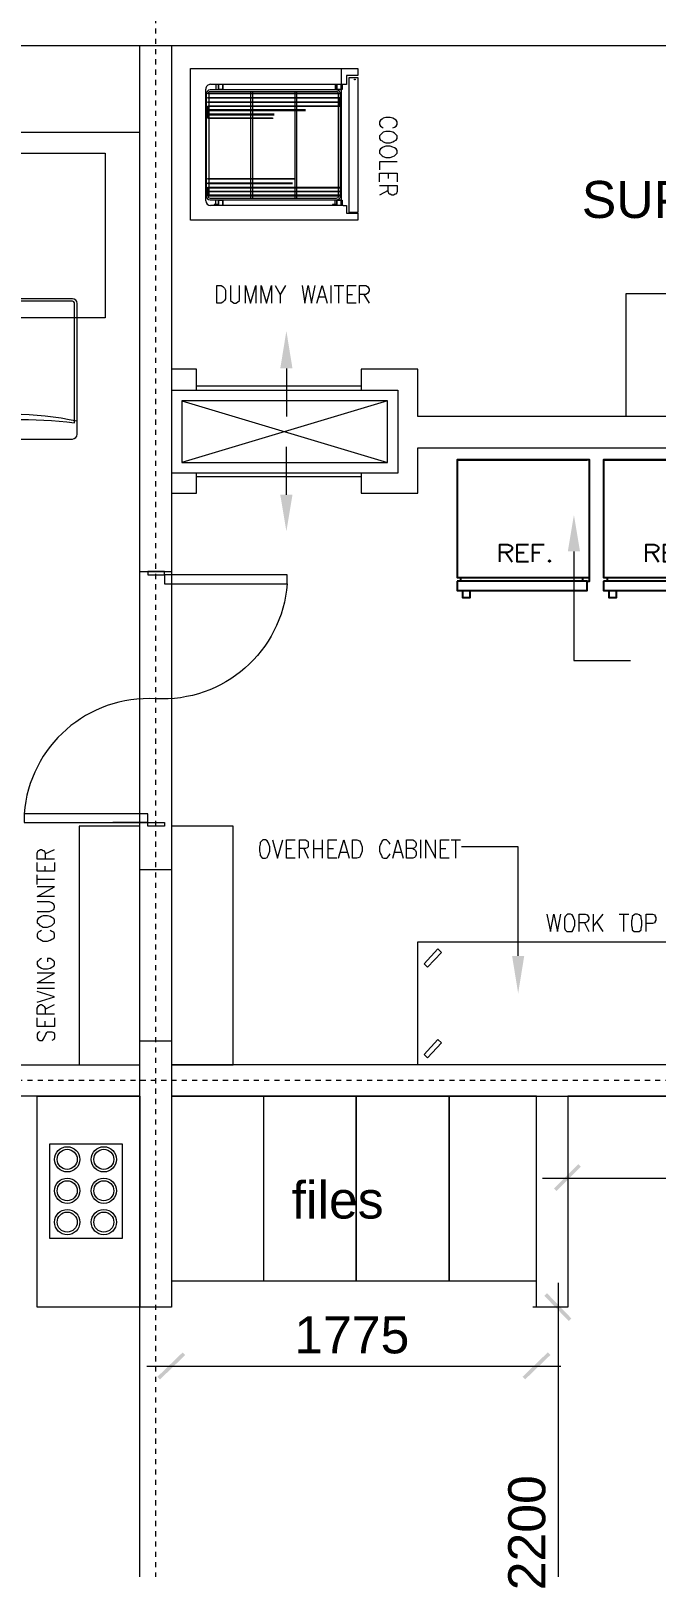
# Model space of a CAD drawing. Header units: feet. Extents: x 24 to 2788, y 15 to 613.
# Drawn here: x 268 to 298.4, y 289.3 to 363.9 of the extents above; entities that cross this region are included whole.
import ezdxf

# ---------------------------------------------------------------- set-up
doc = ezdxf.new("R2010")
doc.units = ezdxf.units.FT
doc.header["$MEASUREMENT"] = 0
doc.linetypes.add('DASHED', pattern=[0.5, 0.25, -0.25])
doc.layers.get('0').update_dxf_attribs({"color": 255, "lineweight": 0})
for name, color, linetype, lineweight in [('Dimmension', 250, 'Continuous', 0), ('Furnatures', 30, 'Continuous', 15), ('Kitchen', 2, 'Continuous', 13), ('Text', 251, 'Continuous', 9)]:
    doc.layers.add(name, color=color, linetype=linetype, lineweight=lineweight)
doc.layers.add('Doors', color=7, linetype='Continuous')
doc.layers.add('Grid', color=1, linetype='Continuous')
doc.styles.add('PDF Arial', font='arial.ttf')

# ---------------------------------------------------------------- blocks, each defined once
blk = doc.blocks.new('Chair4')
at = {"layer": 'Furnatures', "lineweight": 0}
for points in [[(0.6585, -0.3112), (0.0235, -0.3112, -0.408105), (0, -0.2879), (0, 0.2879, -0.414185), (0.0233, 0.3112), (0.6583, 0.3112, -0.414203), (0.6816, 0.2879), (0.6816, -0.2879, -0.414185), (0.6583, -0.3112)], [(0.6585, -0.2985), (0.0766, -0.2983, 0.059211), (0.0789, 0.2985), (0.6583, 0.2985, -0.414258), (0.6689, 0.2879), (0.6689, -0.2879, -0.414258), (0.6583, -0.2985)]]:
    blk.add_lwpolyline(points, format="xyb", dxfattribs=at)
blk.add_arc((-1.3258, 0.0037), 1.4466, 347.42989, 12.27222, dxfattribs=at)
blk = doc.blocks.new('Wing Door')
at = {"layer": 'Doors', "lineweight": 0}
for points in [[(0.0381, 0.6186), (0.0381, 0.6017), (0.0762, 0.6017), (0.1185, 0.6017), (0.1185, 0.6186)], [(0.7155, 0.6017), (0.1185, 0.6017), (0.1185, 0.5594), (0.7155, 0.5594)], [(0.0381, -0.6176), (0.0381, -0.6006), (0.0762, -0.6006), (0.1185, -0.6006), (0.1185, -0.6176)]]:
    blk.add_lwpolyline(points, close=True, dxfattribs=at)
blk.add_lwpolyline([(0.7155, 0.5594, -0.407728), (0.0762, 0.0005, 0.407728), (-0.5631, -0.5583)], format="xyb", dxfattribs=at)
for points in [[(-0.5631, -0.6006), (-0.5631, -0.6006), (-0.5631, -0.6006), (0.0381, -0.6006), (0.0381, -0.5583), (-0.5631, -0.5583), (-0.5631, -0.6006)], [(0.0381, -0.6006), (-0.1312, -0.6006)]]:
    blk.add_lwpolyline(points, dxfattribs=at)
blk = doc.blocks.new('Refregator')
at = {"layer": 'Kitchen', "lineweight": -3}
for points in [[(0.6308, -0.5885), (0.6435, -0.5885), (0.6435, 0), (0, 0), (0.6308, 0), (0, 0), (0, -0.5715), (0.6308, -0.5715), (0.6435, -0.5715)], [(0.2074, -0.4953), (0.2074, -0.4107), (0.2455, -0.4107), (0.2582, -0.4149), (0.2625, -0.4191), (0.2667, -0.4234), (0.2667, -0.4318), (0.2625, -0.4403), (0.2582, -0.4445), (0.2455, -0.4488), (0.2074, -0.4488)], [(0.3472, -0.4953), (0.2921, -0.4953), (0.2921, -0.4107), (0.3472, -0.4107)], [(0.3683, -0.4953), (0.3683, -0.4107), (0.4234, -0.4107)], [(0.2371, -0.4488), (0.2667, -0.4953)], [(0.2921, -0.4488), (0.326, -0.4488)], [(0.3683, -0.4488), (0.4022, -0.4488)], [(0.0169, -0.5715), (0.0169, -0.5885)], [(0.6096, -0.5715), (0.6096, -0.5885)], [(0.0254, -0.635), (0.0254, -0.6689), (0.0635, -0.6689), (0.0635, -0.635)]]:
    blk.add_lwpolyline(points, dxfattribs=at)
for points in [[(0.4488, -0.4869), (0.4445, -0.4911), (0.4488, -0.4953), (0.453, -0.4911)], [(0, -0.5885), (0, -0.635), (0.6308, -0.635), (0.6308, -0.5885)]]:
    blk.add_lwpolyline(points, close=True, dxfattribs=at)
blk = doc.blocks.new('Cooler')
at = {"layer": 'Kitchen', "lineweight": 0}
for points in [[(7.409, 0.72), (7.578, 0.72), (7.578, 0.339), (8.129, 0.339), (8.129, 0), (0, 0), (0, 7.366), (8.129, 7.366), (8.129, 7.028), (7.578, 7.028), (7.578, 6.604), (7.409, 6.604)], [(7.324, 7.366), (7.324, 0.72), (7.324, 0.974), (7.112, 0.974), (7.112, 0.762), (6.901, 0.762), (6.901, 0.72)], [(0.741, 0.953), (0.741, 6.372)], [(0.762, 6.139), (0.762, 1.185)], [(0.889, 6.139), (0.889, 1.185)], [(7.091, 6.329), (0.953, 6.329)], [(7.091, 6.245), (0.953, 6.245)], [(7.409, 6.604), (0.974, 6.604)], [(1.355, 6.604), (1.143, 6.604)], [(1.143, 6.604), (1.143, 6.604)], [(1.228, 6.604), (1.228, 6.329)], [(1.566, 6.604), (1.566, 6.477)], [(2.921, 6.223), (2.921, 1.101)], [(3.006, 6.223), (3.006, 1.101)], [(5.08, 1.101), (5.08, 6.223)], [(5.165, 1.101), (5.165, 6.223)], [(7.112, 6.604), (6.901, 6.604)], [(6.901, 6.604), (6.901, 6.604)], [(7.028, 6.604), (7.028, 6.329)], [(7.366, 6.604), (7.366, 6.35), (7.112, 6.35), (7.112, 6.604), (7.112, 6.35), (7.324, 6.35), (7.324, 6.604), (7.324, 6.477)], [(7.197, 1.185), (7.197, 6.139)], [(7.282, 1.185), (7.282, 6.139)], [(7.324, 6.604), (7.324, 6.604)], [(7.324, 6.477), (7.324, 6.477)], [(7.239, 5.927), (0.847, 5.927), (0.847, 5.969), (7.239, 5.969)], [(7.239, 5.715), (0.847, 5.715), (0.847, 5.758), (7.239, 5.758)], [(7.239, 5.546), (0.847, 5.546), (7.239, 5.546)], [(0.847, 5.377), (5.588, 5.377)], [(0.847, 5.334), (5.588, 5.334)], [(0.847, 5.165), (4.064, 5.165)], [(0.847, 5.123), (4.064, 5.123)], [(3.98, 4.953), (0.847, 4.953), (4.022, 4.953)], [(9.822, 4.488), (9.907, 4.53), (9.991, 4.572), (10.034, 4.657), (10.034, 4.784), (9.991, 4.869), (9.907, 4.911), (9.822, 4.953), (9.695, 4.996), (9.483, 4.996), (9.356, 4.953), (9.314, 4.911), (9.229, 4.869), (9.187, 4.784), (9.187, 4.657), (9.229, 4.572), (9.314, 4.53), (9.356, 4.488)], [(10.034, 2.837), (9.187, 2.837), (9.187, 2.455)], [(9.187, 1.863), (9.187, 2.286), (10.034, 2.286), (10.034, 1.863)], [(9.61, 2.286), (9.61, 2.032)], [(5.038, 1.99), (0.847, 1.99), (0.847, 2.032), (5.038, 2.032)], [(4.953, 1.778), (0.847, 1.778), (0.847, 1.82), (4.953, 1.82)], [(0.847, 1.609), (7.239, 1.609), (7.239, 1.566), (0.847, 1.566)], [(9.187, 1.693), (10.034, 1.693), (10.034, 1.397), (9.991, 1.27), (9.949, 1.27), (9.864, 1.228), (9.78, 1.228), (9.695, 1.27), (9.653, 1.27), (9.61, 1.397), (9.61, 1.693)], [(7.239, 1.397), (0.847, 1.397), (7.239, 1.397)], [(0.847, 1.185), (7.239, 1.185), (7.239, 1.228), (0.847, 1.228)], [(0.953, 1.08), (7.091, 1.08)], [(0.953, 0.995), (7.091, 0.995)], [(1.355, 0.72), (1.355, 0.974), (1.566, 0.974), (1.566, 0.762), (1.566, 0.974), (1.355, 0.974), (1.355, 0.762), (1.143, 0.762), (1.143, 0.72)], [(1.228, 0.72), (1.228, 0.995)], [(1.566, 0.762), (1.566, 0.889)], [(7.028, 0.72), (7.028, 0.995)], [(7.112, 0.72), (7.112, 0.974), (7.366, 0.974), (7.366, 0.72)], [(7.239, 1.397), (7.239, 1.397)], [(9.61, 1.439), (9.187, 1.228)], [(7.409, 0.72), (0.974, 0.72)]]:
    blk.add_lwpolyline(points, dxfattribs=at)
for points in [[(7.705, 0.381), (7.705, 6.943), (8.129, 6.943), (8.129, 0.381)], [(7.239, 6.181), (7.239, 6.139), (0.847, 6.139), (0.847, 6.181)], [(1.566, 6.35), (1.355, 6.35), (1.355, 6.604), (1.355, 6.35), (1.566, 6.35), (1.566, 6.604)], [(10.034, 4.107), (9.991, 4.149), (9.907, 4.234), (9.822, 4.276), (9.695, 4.318), (9.483, 4.318), (9.356, 4.276), (9.314, 4.234), (9.229, 4.149), (9.187, 4.107), (9.187, 3.98), (9.229, 3.895), (9.314, 3.853), (9.356, 3.81), (9.483, 3.768), (9.695, 3.768), (9.822, 3.81), (9.907, 3.853), (9.991, 3.895), (10.034, 3.98)], [(10.034, 3.387), (9.991, 3.472), (9.907, 3.514), (9.822, 3.556), (9.695, 3.599), (9.483, 3.599), (9.356, 3.556), (9.314, 3.514), (9.229, 3.472), (9.187, 3.387), (9.187, 3.26), (9.229, 3.218), (9.314, 3.133), (9.356, 3.091), (9.483, 3.048), (9.695, 3.048), (9.822, 3.091), (9.907, 3.133), (9.991, 3.218), (10.034, 3.26)]]:
    blk.add_lwpolyline(points, close=True, dxfattribs=at)
at = {"layer": 'Kitchen', "lineweight": 0, "ltscale": 0.004234}
for points in [[(0.847, 4.953), (0.847, 5.546)], [(7.239, 5.969), (7.239, 5.546)], [(0.847, 1.185), (0.847, 1.609)]]:
    blk.add_lwpolyline(points, dxfattribs=at)
at = {"layer": 'Kitchen', "lineweight": 0}
blk.add_circle((7.98, 6.837), 0.0212, dxfattribs=at)
for centre, radius, start, end in [((0.974, 6.372), 0.233, 89.99995, 180.00005), ((0.953, 6.139), 0.191, 90.00002, 179.99998), ((0.953, 6.139), 0.106, 90.00005, 179.99994), ((7.091, 6.139), 0.191, 359.99888, 90.00112), ((7.091, 6.139), 0.106, 359.99565, 90.00435), ((0.974, 0.953), 0.233, 180.00608, 269.99392), ((0.953, 1.185), 0.191, 180.00002, 269.99998), ((0.953, 1.185), 0.106, 180.00005, 269.99995), ((7.091, 1.185), 0.191, 269.99888, 0.00112), ((7.091, 1.185), 0.106, 269.99565, 0.00435)]:
    blk.add_arc(centre, radius, start, end, dxfattribs=at)

msp = doc.modelspace()

# ---------------------------------------------------------------- linework, layer by layer
at = {"color": 255, "lineweight": 0, "transparency": 33554559}
for points in [[(353.336, 363.158), (353.336, 337.63), (354.86, 337.63), (354.86, 393.64), (353.336, 363.158), (233.356, 363.158)], [(273.321, 273.829), (233.356, 273.829), (233.356, 269.638), (233.356, 232.128), (233.356, 269.638), (273.321, 269.638), (273.321, 363.158), (233.356, 363.158), (233.356, 393.64), (233.356, 358.967), (273.321, 358.967)], [(273.321, 363.158), (235.812, 363.158)], [(274.845, 363.158), (274.845, 301.898), (273.321, 301.898)], [(276.073, 346.435), (276.073, 347.452), (274.845, 347.452)], [(284.075, 342.414), (284.075, 341.44), (286.826, 341.44), (286.826, 343.641), (342.964, 343.641), (342.964, 345.165), (286.826, 345.165), (286.826, 347.452), (284.075, 347.452), (284.075, 346.435)], [(274.845, 346.435), (285.853, 346.435), (285.853, 342.414), (274.845, 342.414)], [(276.073, 346.647), (284.075, 346.647)], [(285.345, 345.927), (275.353, 345.927), (275.353, 342.922), (285.345, 342.922), (285.345, 345.927), (275.353, 342.922)], [(275.353, 345.927), (285.345, 342.922)], [(274.845, 341.44), (276.073, 341.44), (276.073, 342.414)], [(276.073, 342.244), (284.075, 342.244)], [(273.321, 337.63), (274.845, 337.63)], [(273.321, 325.267), (270.358, 325.267), (270.358, 313.667)], [(274.845, 303.168), (292.584, 303.168), (292.584, 312.143), (274.845, 312.143), (353.336, 312.143), (353.336, 301.898), (354.86, 301.898), (354.86, 325.267), (353.336, 325.267), (353.336, 313.667), (274.845, 313.667), (277.851, 313.667), (277.851, 325.267), (274.845, 325.267)], [(273.321, 323.151), (274.845, 323.151)], [(274.845, 314.81), (273.321, 314.81)], [(273.321, 312.143), (258.334, 312.143), (258.334, 313.667), (273.321, 313.667)], [(279.333, 303.168), (279.333, 312.143)], [(335.597, 312.143), (335.597, 301.898), (334.073, 301.898), (334.073, 312.143), (294.108, 312.143), (294.108, 301.898), (292.415, 301.898)], [(292.584, 301.898), (292.584, 312.143)]]:
    msp.add_lwpolyline(points, dxfattribs=at)
at = {"lineweight": 9}
msp.add_lwpolyline([(296.945, 345.165), (296.945, 351.135), (336.952, 351.135), (336.952, 345.165)], dxfattribs=at)
at = {"color": 255, "lineweight": 0, "transparency": 33554559}
for points in [[(283.821, 312.143), (283.821, 303.168)], [(288.35, 312.143), (288.35, 303.168)]]:
    msp.add_lwpolyline(points, close=True, dxfattribs=at)
for points in [[(294.278, 301.348), (292.965, 302.448), (293.092, 302.575)], [(294.151, 301.221), (294.278, 301.348), (292.965, 302.448)]]:
    msp.add_solid(points, dxfattribs=at)
at = {"layer": 'Dimmension', "color": 250, "lineweight": 0}
for points in [[(292.88, 308.164), (335.301, 308.164)], [(293.642, 303.083), (293.642, 278.698)], [(293.77, 299.019), (273.66, 299.019)]]:
    msp.add_lwpolyline(points, dxfattribs=at)
at = {"layer": 'Dimmension', "color": 250, "lineweight": 0, "transparency": 33554559}
for points in [[(294.616, 308.841), (293.558, 307.529), (293.431, 307.656)], [(294.743, 308.714), (294.616, 308.841), (293.558, 307.529)], [(275.396, 299.697), (274.295, 298.384), (274.168, 298.511)], [(275.523, 299.57), (275.396, 299.697), (274.295, 298.384)], [(291.907, 298.511), (292.034, 298.384), (293.134, 299.697)], [(292.034, 298.384), (293.134, 299.697), (293.261, 299.57)]]:
    msp.add_solid(points, dxfattribs=at)
at = {"layer": 'Furnatures', "lineweight": 9}
msp.add_lwpolyline([(271.628, 357.951), (271.628, 349.949), (254.609, 349.949), (254.609, 357.951)], close=True, dxfattribs=at)
at = {"layer": 'Grid', "linetype": 'DASHED', "lineweight": 0}
for points in [[(274.083, 118.761), (274.083, 537.879)], [(552.602, 312.905), (57.619, 312.905)]]:
    msp.add_lwpolyline(points, dxfattribs=at)
at = {"layer": 'Kitchen', "lineweight": 9}
for points in [[(286.826, 319.637), (302.11, 319.637), (302.11, 313.667), (286.826, 313.667)], [(287.123, 318.578), (287.292, 318.409), (287.969, 319.129), (287.8, 319.298)], [(287.123, 314.175), (287.292, 314.006), (287.969, 314.726), (287.8, 314.895)], [(273.321, 301.898), (268.326, 301.898), (268.326, 312.143), (273.321, 312.143)], [(268.918, 309.815), (268.918, 305.243), (272.474, 305.243), (272.474, 309.815)]]:
    msp.add_lwpolyline(points, close=True, dxfattribs=at)
for centre, radius in [((269.786, 309.074), 0.614), ((269.786, 309.074), 0.487), ((271.564, 309.074), 0.614), ((271.564, 309.074), 0.487), ((269.786, 307.55), 0.614), ((269.786, 307.55), 0.487), ((271.564, 307.55), 0.614), ((271.564, 307.55), 0.487), ((269.786, 306.026), 0.614), ((269.786, 306.026), 0.487), ((271.564, 306.026), 0.614), ((271.564, 306.026), 0.487)]:
    msp.add_circle(centre, radius, dxfattribs=at)
at = {"layer": 'Text', "lineweight": 0}
for points in [[(277.047, 350.669), (277.047, 351.516), (277.258, 351.516), (277.343, 351.473), (277.428, 351.389), (277.47, 351.304), (277.47, 351.177), (277.47, 351.008), (277.47, 350.881), (277.428, 350.796), (277.343, 350.711), (277.258, 350.669)], [(279.291, 324.59), (279.248, 324.548), (279.164, 324.463), (279.164, 324.378), (279.121, 324.251), (279.121, 324.04), (279.164, 323.913), (279.164, 323.828), (279.248, 323.743), (279.291, 323.701), (279.418, 323.701), (279.502, 323.743), (279.545, 323.828), (279.587, 323.913), (279.629, 324.04), (279.629, 324.251), (279.587, 324.378), (279.545, 324.463), (279.502, 324.548), (279.418, 324.59)], [(283.651, 323.701), (283.651, 324.59), (283.863, 324.59), (283.99, 324.548), (284.032, 324.463), (284.075, 324.378), (284.117, 324.251), (284.117, 324.04), (284.075, 323.913), (284.032, 323.828), (283.99, 323.743), (283.863, 323.701)], [(294.108, 320.992), (294.066, 320.949), (293.981, 320.865), (293.939, 320.78), (293.939, 320.653), (293.939, 320.441), (293.939, 320.314), (293.981, 320.23), (294.066, 320.145), (294.108, 320.145), (294.235, 320.145), (294.32, 320.145), (294.362, 320.23), (294.405, 320.314), (294.447, 320.441), (294.447, 320.653), (294.405, 320.78), (294.362, 320.865), (294.32, 320.949), (294.235, 320.992)], [(297.368, 320.992), (297.326, 320.949), (297.241, 320.865), (297.241, 320.78), (297.199, 320.653), (297.199, 320.441), (297.241, 320.314), (297.241, 320.23), (297.326, 320.145), (297.368, 320.145), (297.495, 320.145), (297.58, 320.145), (297.664, 320.23), (297.664, 320.314), (297.707, 320.441), (297.707, 320.653), (297.664, 320.78), (297.664, 320.865), (297.58, 320.949), (297.495, 320.992)], [(268.326, 320.568), (268.368, 320.526), (268.453, 320.441), (268.537, 320.399), (268.622, 320.357), (268.834, 320.357), (268.961, 320.399), (269.045, 320.441), (269.13, 320.526), (269.172, 320.568), (269.172, 320.695), (269.13, 320.78), (269.045, 320.822), (268.961, 320.865), (268.834, 320.907), (268.622, 320.907), (268.537, 320.865), (268.453, 320.822), (268.368, 320.78), (268.326, 320.695)]]:
    msp.add_lwpolyline(points, close=True, dxfattribs=at)
for points in [[(277.724, 351.516), (277.724, 350.923), (277.724, 350.796), (277.809, 350.711), (277.894, 350.669), (277.978, 350.669), (278.063, 350.711), (278.148, 350.796), (278.148, 350.923), (278.148, 351.516)], [(278.444, 350.669), (278.444, 351.516), (278.698, 350.669), (278.952, 351.516), (278.952, 350.669)], [(279.206, 350.669), (279.206, 351.516), (279.46, 350.669), (279.714, 351.516), (279.714, 350.669)], [(279.883, 351.516), (280.137, 351.092), (280.137, 350.669)], [(280.391, 351.516), (280.137, 351.092)], [(281.196, 351.516), (281.323, 350.669), (281.492, 351.516), (281.661, 350.669), (281.831, 351.516)], [(281.915, 350.669), (282.169, 351.516), (282.423, 350.669)], [(282, 350.965), (282.339, 350.965)], [(282.593, 351.516), (282.593, 350.669)], [(282.762, 351.516), (283.228, 351.516)], [(282.974, 351.516), (282.974, 350.669)], [(283.821, 350.669), (283.397, 350.669), (283.397, 351.516), (283.821, 351.516)], [(283.397, 351.092), (283.651, 351.092)], [(283.99, 350.669), (283.99, 351.516), (284.286, 351.516), (284.371, 351.473), (284.413, 351.431), (284.456, 351.346), (284.456, 351.262), (284.413, 351.177), (284.371, 351.135), (284.286, 351.092), (283.99, 351.092)], [(284.202, 351.092), (284.456, 350.669)], [(280.434, 347.494), (280.434, 345.165)], [(280.434, 341.355), (280.434, 343.684)], [(294.405, 338.603), (294.405, 333.311), (297.156, 333.311)], [(269.172, 323.659), (268.326, 323.659), (268.326, 323.955), (268.368, 324.082), (268.41, 324.082), (268.495, 324.124), (268.537, 324.124), (268.622, 324.082), (268.664, 324.082), (268.707, 323.955), (268.707, 323.659)], [(268.707, 323.913), (269.172, 324.124)], [(279.756, 324.59), (280.01, 323.701), (280.264, 324.59)], [(280.857, 323.701), (280.434, 323.701), (280.434, 324.59), (280.857, 324.59)], [(280.434, 324.167), (280.688, 324.167)], [(281.069, 323.701), (281.069, 324.59), (281.365, 324.59), (281.45, 324.548), (281.492, 324.505), (281.492, 324.421), (281.492, 324.336), (281.492, 324.251), (281.45, 324.209), (281.365, 324.167), (281.069, 324.167)], [(281.28, 324.167), (281.492, 323.701)], [(281.746, 324.59), (281.746, 323.701)], [(281.746, 324.167), (282.169, 324.167)], [(282.169, 324.59), (282.169, 323.701)], [(282.889, 323.701), (282.466, 323.701), (282.466, 324.59), (282.889, 324.59)], [(282.466, 324.167), (282.72, 324.167)], [(282.974, 323.701), (283.228, 324.59), (283.482, 323.701)], [(283.058, 323.997), (283.397, 323.997)], [(285.472, 324.378), (285.429, 324.463), (285.345, 324.548), (285.302, 324.59), (285.175, 324.59), (285.091, 324.548), (285.048, 324.463), (285.006, 324.378), (284.964, 324.251), (284.964, 324.04), (285.006, 323.913), (285.048, 323.828), (285.091, 323.743), (285.175, 323.701), (285.302, 323.701), (285.345, 323.743), (285.429, 323.828), (285.472, 323.913)], [(285.599, 323.701), (285.853, 324.59), (286.107, 323.701)], [(285.683, 323.997), (286.022, 323.997)], [(286.572, 324.167), (286.657, 324.124), (286.699, 324.082), (286.742, 323.997), (286.742, 323.87), (286.699, 323.786), (286.657, 323.743), (286.572, 323.701), (286.276, 323.701), (286.276, 324.59), (286.572, 324.59), (286.657, 324.548), (286.699, 324.505), (286.742, 324.421), (286.742, 324.336), (286.699, 324.251), (286.657, 324.209), (286.572, 324.167), (286.276, 324.167)], [(286.953, 324.59), (286.953, 323.701)], [(287.207, 323.701), (287.207, 324.59), (287.673, 323.701), (287.673, 324.59)], [(288.35, 323.701), (287.927, 323.701), (287.927, 324.59), (288.35, 324.59)], [(287.927, 324.167), (288.181, 324.167)], [(288.435, 324.59), (288.901, 324.59)], [(288.647, 324.59), (288.647, 323.701)], [(291.695, 318.959), (291.695, 324.251), (288.943, 324.251)], [(269.172, 323.489), (269.172, 323.066), (268.326, 323.066), (268.326, 323.489)], [(268.707, 323.066), (268.707, 323.32)], [(268.326, 322.431), (268.326, 322.897)], [(268.326, 322.685), (269.172, 322.685)], [(269.172, 321.838), (268.326, 321.838), (269.172, 322.304), (268.326, 322.304)], [(268.326, 321.119), (268.918, 321.119), (269.045, 321.161), (269.13, 321.203), (269.172, 321.33), (269.172, 321.373), (269.13, 321.457), (269.045, 321.542), (268.918, 321.584), (268.326, 321.584)], [(293.092, 320.992), (293.261, 320.145), (293.431, 320.992), (293.6, 320.145), (293.77, 320.992)], [(294.659, 320.145), (294.659, 320.992), (294.955, 320.992), (295.04, 320.949), (295.082, 320.907), (295.124, 320.822), (295.124, 320.738), (295.082, 320.653), (295.04, 320.611), (294.955, 320.568), (294.659, 320.568)], [(295.336, 320.992), (295.336, 320.145)], [(295.802, 320.992), (295.336, 320.399)], [(296.606, 320.992), (297.072, 320.992)], [(296.818, 320.992), (296.818, 320.145)], [(297.918, 320.145), (297.918, 320.992), (298.215, 320.992), (298.342, 320.949), (298.342, 320.907), (298.384, 320.822), (298.384, 320.695), (298.342, 320.611), (298.342, 320.568), (298.215, 320.526), (297.918, 320.526)], [(294.913, 320.568), (295.124, 320.145)], [(295.505, 320.611), (295.802, 320.145)], [(268.537, 320.187), (268.453, 320.145), (268.368, 320.102), (268.326, 320.018), (268.326, 319.891), (268.368, 319.806), (268.453, 319.764), (268.537, 319.721), (268.622, 319.679), (268.834, 319.679), (268.961, 319.721), (269.045, 319.764), (269.13, 319.806), (269.172, 319.891), (269.172, 320.018), (269.13, 320.102), (269.045, 320.145), (268.961, 320.187)], [(268.537, 318.832), (268.453, 318.79), (268.368, 318.705), (268.326, 318.663), (268.326, 318.536), (268.368, 318.451), (268.453, 318.409), (268.537, 318.367), (268.622, 318.324), (268.834, 318.324), (268.961, 318.367), (269.045, 318.409), (269.13, 318.451), (269.172, 318.536), (269.172, 318.663), (269.13, 318.705), (269.045, 318.79), (268.961, 318.832), (268.834, 318.832), (268.834, 318.663)], [(269.172, 317.647), (268.326, 317.647), (269.172, 318.113), (268.326, 318.113)], [(268.326, 317.393), (269.172, 317.393)], [(268.326, 316.716), (269.172, 316.97), (268.326, 317.224)], [(269.172, 316.123), (268.326, 316.123), (268.326, 316.419), (268.368, 316.504), (268.41, 316.546), (268.495, 316.589), (268.537, 316.589), (268.622, 316.546), (268.664, 316.504), (268.707, 316.419), (268.707, 316.123)], [(268.707, 316.377), (269.172, 316.589)], [(269.172, 315.954), (269.172, 315.53), (268.326, 315.53), (268.326, 315.954)], [(268.707, 315.53), (268.707, 315.784)], [(268.453, 315.276), (268.368, 315.234), (268.326, 315.149), (268.326, 314.98), (268.368, 314.895), (268.453, 314.853), (268.537, 314.853), (268.58, 314.853), (268.622, 314.895), (268.664, 314.98), (268.749, 315.149), (268.791, 315.234), (268.834, 315.276), (268.918, 315.276), (269.045, 315.276), (269.13, 315.234), (269.172, 315.149), (269.172, 314.98), (269.13, 314.895), (269.045, 314.853)]]:
    msp.add_lwpolyline(points, dxfattribs=at)
at = {"layer": 'Text', "lineweight": 0, "transparency": 33554559}
for points in [[(280.137, 347.494), (280.434, 349.314), (280.73, 347.494)], [(280.73, 341.355), (280.434, 339.577), (280.137, 341.355)], [(294.108, 338.603), (294.405, 340.381), (294.701, 338.603)], [(291.991, 318.959), (291.695, 317.139), (291.399, 318.959)]]:
    msp.add_solid(points, dxfattribs=at)

# ---------------------------------------------------------------- block references
at = {"lineweight": 9}
msp.add_blockref('Cooler', (275.777, 354.691), dxfattribs=at)
at = {"layer": 'Doors', "color": 255, "lineweight": 0, "transparency": 33554559, "xscale": 10, "yscale": 10, "zscale": 10}
msp.add_blockref('Wing Door', (273.321, 331.443), dxfattribs=at)
at = {"layer": 'Furnatures', "lineweight": 9, "xscale": -10, "yscale": 10, "zscale": 10, "rotation": 270}
msp.add_blockref('Chair4', (267.159, 344.065), dxfattribs=at)
at = {"layer": 'Kitchen', "lineweight": 9, "xscale": 10, "yscale": 10, "zscale": 10}
for p in [(288.732, 343.049), (295.844, 343.049)]:
    msp.add_blockref('Refregator', p, dxfattribs=at)

# ---------------------------------------------------------------- texts
at = {"layer": 'Dimmension', "color": 250, "lineweight": 0, "insert": (280.815, 299.624), "char_height": 1.8, "attachment_point": 7, "style": 'PDF Arial'}
msp.add_mtext('1775', dxfattribs=at)
at = {"layer": 'Dimmension', "color": 250, "lineweight": 0, "insert": (293.038, 288.139), "char_height": 1.8, "attachment_point": 7, "rotation": 90, "style": 'PDF Arial'}
msp.add_mtext('2200', dxfattribs=at)
at = {"layer": 'Text', "lineweight": 0, "char_height": 1.8, "attachment_point": 7, "style": 'PDF Arial'}
for s, insert in [('SUPPLY / STOCK ROOM', (294.786, 354.777)), ('files', (280.688, 306.174))]:
    msp.add_mtext(s, dxfattribs=dict(at, insert=insert))

doc.saveas('drawing.dxf')
